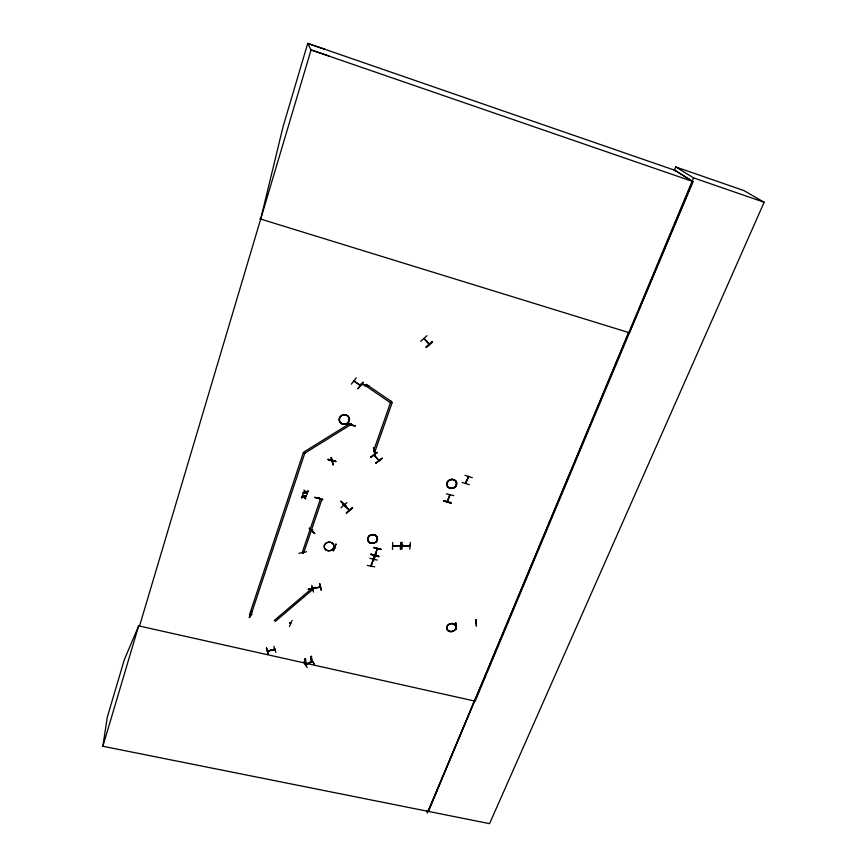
<?xml version="1.0" encoding="UTF-8"?>
<svg xmlns="http://www.w3.org/2000/svg" width="867" height="867" viewBox="0 0 867 867"><rect width="100%" height="100%" fill="white"/><g stroke="black" fill="none" stroke-linecap="round" stroke-linejoin="round"><path stroke-width="1.3" d="M378.586 556.148C354.636 549.776 394.951 561.383 371.239 554.306M374.739 566.877L367.294 565.382M392.686 542.536L392.502 549.483M400.326 545.549C394.095 547.066 387.354 545.441 400.489 545.625M400.446 546.243L399.72 545.961L400.532 545.917M400.814 542.417L400.717 549.548M402.158 542.287L402.039 549.255M409.853 545.365C410.925 546.969 399.936 546.481 403.014 545.603M409.311 545.982L409.235 545.289M409.798 549.266L410.384 542.33M315.046 497.506L322.697 499.511L315.024 497.355M331.432 461.287L331.617 460.41M331.953 460.886L331.66 461.125M364.834 385.739L365.105 385.327M370.978 565.772L373.406 559.269M371.184 564.926L371.239 565.501M374.739 554.88L375.108 554.642M375.259 554.425L375.183 555.313M375.01 555.097L377.286 548.692M674.233 170.669L675.761 166.952L743.929 190.577L764.141 202.26L489.552 823.65L102.859 746.27L107.28 717.226L124.306 659.733L138.677 625.876L139.522 626.061L311.058 49.918L307.742 43.35L674.699 170.235L690.511 180.087M348.621 509.633L348.946 509.46M353.736 381.187L354.592 381.198M447.296 501.56L449.713 494.558M331.768 461.482L331.649 460.334M331.725 461.071L332.007 460.756M466.002 482.561L465.644 482.529M456.345 626.202L456.497 625.497M374.858 555.313L377.47 548.41M475.669 622.896L475.777 623.178M310.993 656.622L311.524 662.052L311.318 661.402L312.185 661.304L305.433 664.761L312.098 661.467M305.433 664.415L306.105 664.079M306.159 664.328L305.498 658.508M374.306 455.099L379.15 460.68L373.991 455.208M312.185 661.261L311.882 661.077M260.696 219.069L283.097 126.528L307.742 43.35M443.59 501.039C466.576 507.563 428.168 495.989 450.905 503.033M443.698 500.714L451.057 502.654M322.654 499.587L315.024 497.376M347.407 423.876C370.968 430.184 331.476 420.213 355.145 425.805M267.426 651.171L274.828 649.296M267.632 650.987L274.752 649.621L274.806 648.906M102.859 746.27L138.698 625.79L139.544 625.974M462.035 482.475L469.275 484.675M332.343 461.092L333.221 460.897L332.462 461.385M312.662 588.628L312.619 588.26M319.392 587.078L320.281 587.143L320.107 586.536M304.913 452.812L250.975 615.017L249.523 614.681L303.396 452.411M373.861 451.87L373.731 451.306L374.501 451.761M304.48 496.726L306.376 496.238L304.48 496.726L305.607 498.763L303.97 497.105L301.543 497.756L301.705 497.04L303.634 496.542L301.705 497.04M303.656 496.726L302.507 494.656C302.962 498.362 309.768 494.461 304.176 496.347M303.082 493.215L305.509 492.564L303.082 493.215L303.233 492.499L305.173 491.99L303.233 492.499M305.726 491.99L308.099 491.155L305.726 491.99L304.035 490.104L305.195 492.185M306.409 496.423L306.56 495.707M305.487 492.369L307.146 494.223L306.018 492.174L307.915 491.687L306.018 492.174M307.937 491.882L308.099 491.155M249.295 617.477L251.907 610.867L249.328 617.456M249.718 617.575L251.918 610.877M251.538 613.934C252.362 615.418 250.064 613.5 251.593 614.378M321.971 499.251L303.721 552.778L302.258 552.42L320.487 498.872M327.986 459.64L335.822 461.331L327.975 459.423M319.284 497.864L319.078 498.449M361.051 384.168L368.887 386.324M351.373 423.811L351.092 424.364M364.909 386.021L365.029 385.056M351.417 424.537L351.428 423.822M289.968 623.178L289.946 622.799M289.459 626.516L292.114 620.382M392.274 402.299L375.151 451.013L373.666 450.612L390.768 401.887M314.623 533.335L309.302 528.209L314.602 533.519M333.112 550.686L335.952 544.064L333.459 550.74M333.427 550.74L335.952 544.064M335.345 547.792L334.781 547.315M476.059 623.091L475.875 622.408M369.884 558.272L377.243 560.093M373.85 547.435L381.242 549.277L373.71 547.576M373.33 558.922L371.314 565.848M373.254 560.581L375.779 553.948M373.59 560.678L376.083 554.024M446.418 493.8L453.777 495.675M450.201 494.927L447.502 501.245M428.32 811.198L628.629 332.527M428.374 811.447L693.535 177.865L675.761 166.952M474.433 701.002L427.279 813.008L426.727 810.385M693.058 181.593L629.431 332.765L259.764 218.787M311.947 530.344C312.911 531.298 312.553 530.116 311.882 530.506M343.473 504.28L342.617 504.616L343.039 503.781M465.731 483.179L468.776 476.763L468.288 476.427M327.997 459.553L335.713 461.612M369.006 385.999L361.181 383.767M268.185 651.28L268.152 650.586M381.112 549.548L373.688 547.608M274.741 649.307L274.622 648.874M449.897 495.144L449.518 495.035M332.495 461.016L333.177 461.19L332.982 460.54M268.38 654.357L266.364 648.148M313.475 592.009L311.817 585.247M318.926 497.831L318.677 497.972M472.32 477.695L464.994 475.344M393.661 546.21L393.455 545.516M410.026 545.711L402.472 545.592M403.122 545.95L402.992 545.332M409.3 546.026L409.777 545.3M333.134 464.81L331.086 457.7M391.288 401.237L390.399 402.7L365.679 385.815L366.578 384.341M351.33 384.179L356.326 377.806M354.484 380.96L354.235 381.274M362.872 382.206L363.273 382.618L357.919 388.719L363.002 382.412M311.99 530.799L312.478 530.008M305.52 664.751L304.902 658.812M343.408 504.323L343.224 503.727M311.697 587.414L312.218 588.227M311.719 587.859L311.86 588.368M309.302 528.209L314.688 533.476M402.386 545.668L402.212 545.321M251.441 614.638L251.603 614.02M426.954 335.692L420.733 341.316M429.176 343.896L423.985 338.488L428.862 344.166M426.065 346.973C434.237 339.127 434.92 340.493 426.423 347.439L426.196 347.179M426.13 347.125L432.47 341.717M341.002 507.704L346.898 502.665M346.367 512.722C364.942 497.17 333.708 523.722 352.555 508.149M341.034 501.267L346.345 506.458L341.045 501.278M313.063 589.235L275.392 621.336L274.351 620.414L312.033 588.303M267.535 650.673L267.567 651.366L268.304 651.215L268.055 650.543M274.828 649.589L273.983 649.22M303.591 661.944L307.232 667.536M312.109 661.759L311.47 656.124M377.015 452.401L370.664 457.223L377.188 452.509M377.221 452.541L370.859 457.332M382.184 458.22L375.888 463.162L382.195 458.242M382.271 458.415L375.855 463M350.734 424.678L304.946 453.083L304.089 451.88L349.889 423.454M251.018 614.226L251.528 614.627M346.063 506.664L340.688 501.364M310.711 658.584L314.353 664.155L310.7 658.573M306.116 664.187L311.329 661.554M312.153 661.694L305.531 665.043M268.38 654.195L266.462 647.92L268.434 654.401M353.909 380.884L354.646 381.35M320.14 587.176L312.749 588.617L320.237 586.883M333.134 464.658L331.118 457.668M371.239 565.186L371 565.848M305.704 665.032L305.032 659.007M311.589 662.009L310.874 656.427M305.607 498.763L303.949 496.921L301.543 497.756M344.101 505.179L349.314 509.818M273.885 646.262L275.869 652.461M319.836 583.599L321.516 590.167M315.816 587.371L308.251 589.267L315.848 587.631M315.837 587.555L308.273 589.332M298.866 553.341L306.56 551.759M373.894 447.881L375.411 455.002M373.807 451.62L374.609 451.436M332.289 460.778L332.484 461.32L333.177 460.67M475.961 619.688L476.395 626.158L475.994 619.71M455.76 622.918L456.421 629.323L455.901 622.864M344.372 505.537L344.589 505.255M343.841 505.017L349.108 510.099M313.334 588.4L313.475 588.173M319.479 583.654L321.169 590.232M290.369 623.622L289.773 622.939M373.775 556.571L374.295 557.438L374.284 556.701M290.358 623.655L290.456 622.918M334.965 547.283L335.431 547.066M373.84 556.928L373.71 557.297M400.89 542.579L400.305 549.385M399.85 546.243L399.795 545.549M138.677 625.876L475.17 701.175L692.776 181.496L311.058 49.918L328.983 55.965M289.871 623.232L290.608 623.362L289.849 623.536M371.239 554.566L378.597 556.397M320.53 499.154L322.015 499.533M303.428 452.682L304.946 453.083M328.105 459.261L335.822 461.331M390.844 402.125L392.35 402.548M307.828 43.534L325.027 49.343M693.535 177.865L764.141 202.26M360.13 385.631L360.065 385.349M675.469 170.636L690.869 180.228M366.643 384.569L391.364 401.475M353.736 381.112L360.087 385.316M353.974 380.938L360.39 385.306M332.484 461.32L332.44 460.67M312.077 588.617L313.095 589.549M304.512 496.91L305.78 498.016M303.634 496.542L302.334 495.415M306.04 492.369L307.319 493.475M304.198 496.531L302.507 494.656M403.166 545.668L402.917 545.256M362.959 382.38L357.963 388.73M349.954 423.703L350.788 424.938M468.429 476.308L465.438 483.006M456.237 625.53L456.194 625.833M399.709 545.625L399.85 546.286M374.446 451.154L374.587 451.772L374.349 451.089M392.924 545.506L392.979 546.243L392.751 545.581M331.497 457.418L333.21 464.82M373.818 447.762L375.411 455.175M374.327 556.787L374.143 557.069M344.047 504.843L343.896 505.071M335.41 547.099L335.529 547.76M320.01 586.482L320.151 587.208M312.543 530.051L312.218 530.604M319.49 586.601L319.63 587.338M313.29 588.043L312.9 588.888L312.759 588.162M312.055 587.403L312.174 588.39L311.968 587.36M302.832 552.333L303.06 553.439L302.572 552.387M274.21 649.329L274.113 649.004M251.029 613.814L250.91 614.551L250.845 613.847M450.049 488.262L450.049 488.284A4.953 4.443 -20.3 0 0 456.573 482.832A4.953 4.443 -20.3 0 0 448.575 480.621A4.953 4.443 -20.3 0 0 450.06 488.197L450.06 488.219A4.931 4.422 -20.3 0 1 448.618 480.719A4.931 4.422 -20.3 0 1 456.551 482.843A4.931 4.422 -20.3 0 1 450.092 488.251A4.953 4.443 -20.3 0 1 448.597 480.697A4.92 4.411 -20.3 0 1 456.486 482.713A4.92 4.411 -20.3 0 1 450.049 488.099A4.92 4.411 -20.3 0 1 448.575 480.589A4.953 4.443 -20.3 0 1 456.573 482.832A4.953 4.443 -20.3 0 1 450.06 488.197M273.896 649.513L268.196 650.987L273.918 649.578M341.576 423.573A5.094 4.725 -11.1 0 0 349.412 419.639A5.094 4.725 -11.1 0 0 342.021 415.358A5.094 4.725 -11.1 0 0 341.565 423.573A5.094 4.725 -11.1 0 0 349.412 419.628A5.094 4.725 -11.1 0 0 342.021 415.369A5.094 4.725 -11.1 0 0 341.576 423.573A5.083 4.714 -11.1 0 0 349.401 419.628A5.083 4.714 -11.1 0 0 342.031 415.369A5.083 4.714 -11.1 0 0 341.576 423.562M369.916 542.72A4.899 4.346 -12.6 0 0 377.47 538.992A4.899 4.346 -12.6 0 0 370.426 535.145A4.888 4.335 -12.6 0 0 369.916 542.644A4.888 4.335 -12.6 0 0 377.438 538.927A4.888 4.335 -12.6 0 0 370.415 535.091A4.899 4.346 -12.6 0 0 369.916 542.72A4.866 4.313 -12.6 0 0 377.416 538.927A4.866 4.313 -12.6 0 0 370.426 535.112A4.866 4.313 -12.6 0 0 369.927 542.634M369.949 542.785A4.877 4.324 -12.6 0 0 377.459 539.079A4.877 4.324 -12.6 0 0 370.458 535.253A4.877 4.324 -12.6 0 0 369.949 542.785M449.843 631.555A4.671 3.988 -16.7 0 0 455.966 626.592A4.703 4.01 -16.7 0 0 448.402 624.684A4.703 4.01 -16.7 0 0 449.81 631.479A4.703 4.01 -16.7 0 0 455.966 626.494A4.671 3.988 -16.7 0 0 448.445 624.793A4.671 3.988 -16.7 0 0 449.843 631.555M449.8 631.393A4.66 3.977 -16.7 0 0 455.912 626.44A4.66 3.977 -16.7 0 0 448.402 624.641A4.66 3.977 -16.7 0 0 449.8 631.393M326.425 550.122A4.877 4.324 -9.2 0 0 333.914 546.416A4.877 4.324 -9.2 0 0 326.816 542.601A4.877 4.324 -9.2 0 0 326.425 550.122M326.436 550.296A4.899 4.346 -9.2 0 0 333.958 546.568A4.899 4.346 -9.2 0 0 326.826 542.742A4.899 4.346 -9.2 0 0 326.436 550.296"/></g></svg>
